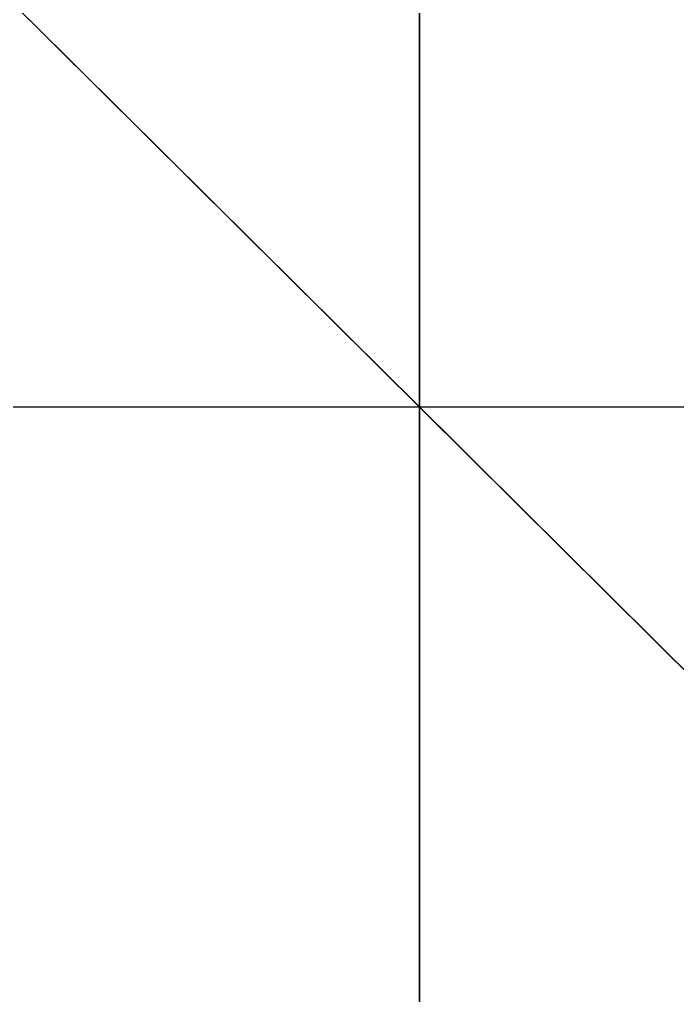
# Model space of a CAD drawing. Header units: millimetres. Extents: x 19458 to 19801, y 4351 to 4752.
# Drawn here: x 19614.30669 to 19614.33851, y 4550.81638 to 4550.86356 of the extents above; entities that cross this region are included whole.
import ezdxf

# ---------------------------------------------------------------- set-up
doc = ezdxf.new("R2010")
doc.units = ezdxf.units.MM
for name, color, linetype in [('cotas', 1, 'Continuous'), ('cotas @ 0.02', 1, 'Continuous'), ('cotas @ 0.05', 1, 'Continuous'), ('cotas @ 0.1', 1, 'Continuous'), ('cotas @ 0.33', 1, 'Continuous'), ('cotas @ 0.5', 1, 'Continuous'), ('cotas @ 1.2', 1, 'Continuous'), ('cotas @ 1.25', 1, 'Continuous'), ('cotas @ 1.92', 1, 'Continuous'), ('cotas @ 10.8', 1, 'Continuous'), ('cotas @ 100', 1, 'Continuous'), ('cotas @ 12', 1, 'Continuous'), ('cotas @ 15.36', 1, 'Continuous'), ('cotas @ 2', 1, 'Continuous'), ('cotas @ 24', 1, 'Continuous'), ('cotas @ 3.6', 1, 'Continuous'), ('cotas @ 3.84', 1, 'Continuous'), ('cotas @ 30', 1, 'Continuous'), ('cotas @ 36', 1, 'Continuous'), ('cotas @ 4.8', 1, 'Continuous'), ('cotas @ 40', 1, 'Continuous'), ('cotas @ 48', 1, 'Continuous'), ('cotas @ 5', 1, 'Continuous'), ('cotas @ 500', 1, 'Continuous'), ('cotas @ 6', 1, 'Continuous'), ('cotas @ 7.2', 1, 'Continuous'), ('cotas @ 8', 1, 'Continuous'), ('cotas @ 9.6', 1, 'Continuous')]:
    doc.layers.add(name, color=color, linetype=linetype)
doc.styles.add('century gothic', font='GOTHIC.TTF')
doc.dimstyles.new('ANOTATIVE 100 SMCONSTRUCCIONES', dxfattribs={"dimscale": 0, "dimtxt": 0.18, "dimasz": 0.15, "dimexe": 0.18, "dimexo": 0.09, "dimgap": 0.1, "dimtad": 1, "dimzin": 0, "dimdsep": 46, "dimtxsty": 'century gothic', "dimblk1": 'FLECHA1', "dimblk2": 'FLECHA1', "dimsah": 1, "dimcen": 0.18, "dimdle": 0.075, "dimclrd": 1, "dimclre": 1, "dimclrt": 2, "dimaunit": 1, "dimadec": 0, "dimazin": 0, "dimtfac": 0.75, "dimtix": 1, "dimtmove": 2, "dimatfit": 3, "dimfxl": 0.09, "dimtvp": 1.5, "dimtfill": 1, "dimtolj": 1, "dimtzin": 0, "dimarcsym": 0})

# ---------------------------------------------------------------- blocks, each defined once
blk = doc.blocks.new('FLECHA1')
at = {"color": 4}
blk.add_line((-0.24617642, -0.24808085), (0.24808085, 0.25), dxfattribs=at)
at = {"color": 1}
blk.add_line((-1, 0), (0.49616169, 0), dxfattribs=at)
blk = doc.blocks.new('*D1728')
at = {"layer": 'cotas', "color": 1, "lineweight": -2, "transparency": 16777216}
for p, q in [((19615.938608, 4550.844824), (19614.236038, 4550.844824)), ((19614.326038, 4548.504824), (19614.326038, 4550.769824)), ((19615.48886, 4548.429824), (19614.236038, 4548.429824))]:
    blk.add_line(p, q, dxfattribs=at)
at = {"layer": 'Defpoints', "color": 0, "transparency": 16777216}
for p in [(19614.326038, 4550.844824), (19615.983608, 4550.844824), (19615.53386, 4548.429824)]:
    blk.add_point(p, dxfattribs=at)
at = {"layer": 'cotas', "color": 1, "lineweight": -2, "transparency": 16777216, "xscale": 0.075, "yscale": 0.075, "zscale": 0.075}
for p, rotation in [((19614.326038, 4550.844824), 90), ((19614.326038, 4548.429824), 270)]:
    blk.add_blockref('FLECHA1', p, dxfattribs=dict(at, rotation=rotation))
at = {"layer": 'cotas', "color": 2, "transparency": 16777216, "insert": (19614.22905, 4549.637324), "char_height": 0.09, "attachment_point": 5, "rotation": 90, "style": 'century gothic', "bg_fill": 3, "box_fill_scale": 1.1, "bg_fill_color": 256, "bg_fill_true_color": 13158600, "bg_fill_transparency": 0}
blk.add_mtext('\\A1;2.42', dxfattribs=at)
blk = doc.blocks.new('*D1729')
at = {"layer": 'cotas', "color": 1, "lineweight": -2, "transparency": 16777216}
for p, q in [((19614.326038, 4625.844824), (19614.326038, 4700.844824)), ((19570.983608, 4550.844824), (19524.326038, 4550.844824)), ((19614.326038, 4548.429824), (19614.326038, 4550.844824)), ((19570.53386, 4548.429824), (19524.326038, 4548.429824)), ((19614.326038, 4473.429824), (19614.326038, 4398.429824))]:
    blk.add_line(p, q, dxfattribs=at)
at = {"layer": 'Defpoints', "color": 0, "transparency": 16777216}
for p in [(19614.326038, 4550.844824), (19615.983608, 4550.844824), (19615.53386, 4548.429824)]:
    blk.add_point(p, dxfattribs=at)
at = {"layer": 'cotas', "color": 1, "lineweight": -2, "transparency": 16777216, "xscale": 75, "yscale": 75, "zscale": 75}
for p, rotation in [((19614.326038, 4550.844824), 270), ((19614.326038, 4548.429824), 90)]:
    blk.add_blockref('FLECHA1', p, dxfattribs=dict(at, rotation=rotation))
at = {"layer": 'cotas', "color": 2, "transparency": 16777216, "insert": (19517.337595, 4549.637324), "char_height": 90, "attachment_point": 5, "rotation": 90, "style": 'century gothic', "bg_fill": 3, "box_fill_scale": 1.1, "bg_fill_color": 256, "bg_fill_true_color": 13158600, "bg_fill_transparency": 0}
blk.add_mtext('\\A1;2.42', dxfattribs=at)
blk = doc.blocks.new('*D1730')
at = {"layer": 'cotas', "color": 1, "lineweight": -2, "transparency": 16777216}
for p, q in [((19615.979108, 4550.844824), (19614.317038, 4550.844824)), ((19614.326038, 4548.437324), (19614.326038, 4550.837324)), ((19615.52936, 4548.429824), (19614.317038, 4548.429824))]:
    blk.add_line(p, q, dxfattribs=at)
at = {"layer": 'Defpoints', "color": 0, "transparency": 16777216}
for p in [(19614.326038, 4550.844824), (19615.983608, 4550.844824), (19615.53386, 4548.429824)]:
    blk.add_point(p, dxfattribs=at)
at = {"layer": 'cotas', "color": 1, "lineweight": -2, "transparency": 16777216, "xscale": 0.0075, "yscale": 0.0075, "zscale": 0.0075}
for p, rotation in [((19614.326038, 4550.844824), 90), ((19614.326038, 4548.429824), 270)]:
    blk.add_blockref('FLECHA1', p, dxfattribs=dict(at, rotation=rotation))
at = {"layer": 'cotas', "color": 2, "transparency": 16777216, "insert": (19614.316339, 4549.637324), "char_height": 0.009, "attachment_point": 5, "rotation": 90, "style": 'century gothic', "bg_fill": 3, "box_fill_scale": 1.1, "bg_fill_color": 256, "bg_fill_true_color": 13158600, "bg_fill_transparency": 0}
blk.add_mtext('\\A1;2.42', dxfattribs=at)
blk = doc.blocks.new('*D1731')
at = {"layer": 'cotas', "color": 1, "lineweight": -2, "transparency": 16777216}
for p, q in [((19615.803608, 4550.844824), (19613.966038, 4550.844824)), ((19614.326038, 4548.729824), (19614.326038, 4550.544824)), ((19615.35386, 4548.429824), (19613.966038, 4548.429824))]:
    blk.add_line(p, q, dxfattribs=at)
at = {"layer": 'Defpoints', "color": 0, "transparency": 16777216}
for p in [(19614.326038, 4550.844824), (19615.983608, 4550.844824), (19615.53386, 4548.429824)]:
    blk.add_point(p, dxfattribs=at)
at = {"layer": 'cotas', "color": 1, "lineweight": -2, "transparency": 16777216, "xscale": 0.3, "yscale": 0.3, "zscale": 0.3}
for p, rotation in [((19614.326038, 4550.844824), 90), ((19614.326038, 4548.429824), 270)]:
    blk.add_blockref('FLECHA1', p, dxfattribs=dict(at, rotation=rotation))
at = {"layer": 'cotas', "color": 2, "transparency": 16777216, "insert": (19613.938085, 4549.637324), "char_height": 0.36, "attachment_point": 5, "rotation": 90, "style": 'century gothic', "bg_fill": 3, "box_fill_scale": 1.1, "bg_fill_color": 256, "bg_fill_true_color": 13158600, "bg_fill_transparency": 0}
blk.add_mtext('\\A1;2.42', dxfattribs=at)
blk = doc.blocks.new('*D1732')
at = {"layer": 'cotas', "color": 1, "lineweight": -2, "transparency": 16777216}
for p, q in [((19614.326038, 4558.044824), (19614.326038, 4565.244824)), ((19611.663608, 4550.844824), (19605.686038, 4550.844824)), ((19614.326038, 4548.429824), (19614.326038, 4550.844824)), ((19611.21386, 4548.429824), (19605.686038, 4548.429824)), ((19614.326038, 4541.229824), (19614.326038, 4534.029824))]:
    blk.add_line(p, q, dxfattribs=at)
at = {"layer": 'Defpoints', "color": 0, "transparency": 16777216}
for p in [(19614.326038, 4550.844824), (19615.983608, 4550.844824), (19615.53386, 4548.429824)]:
    blk.add_point(p, dxfattribs=at)
at = {"layer": 'cotas', "color": 1, "lineweight": -2, "transparency": 16777216, "xscale": 7.200000000000012, "yscale": 7.200000000000012, "zscale": 7.200000000000012}
for p, rotation in [((19614.326038, 4550.844824), 270), ((19614.326038, 4548.429824), 90)]:
    blk.add_blockref('FLECHA1', p, dxfattribs=dict(at, rotation=rotation))
at = {"layer": 'cotas', "color": 2, "transparency": 16777216, "insert": (19605.015148, 4549.637324), "char_height": 8.64, "attachment_point": 5, "rotation": 90, "style": 'century gothic', "bg_fill": 3, "box_fill_scale": 1.1, "bg_fill_color": 256, "bg_fill_true_color": 13158600, "bg_fill_transparency": 0}
blk.add_mtext('\\A1;2.42', dxfattribs=at)
blk = doc.blocks.new('*D1733')
at = {"layer": 'cotas', "color": 1, "lineweight": -2, "transparency": 16777216}
for p, q in [((19614.326038, 4552.464817), (19614.326038, 4554.08481)), ((19615.011612, 4550.844824), (19612.382047, 4550.844824)), ((19614.326038, 4548.429824), (19614.326038, 4550.844824)), ((19614.561864, 4548.429824), (19612.382047, 4548.429824)), ((19614.326038, 4546.809831), (19614.326038, 4545.189838))]:
    blk.add_line(p, q, dxfattribs=at)
at = {"layer": 'Defpoints', "color": 0, "transparency": 16777216}
for p in [(19614.326038, 4550.844824), (19615.983608, 4550.844824), (19615.53386, 4548.429824)]:
    blk.add_point(p, dxfattribs=at)
at = {"layer": 'cotas', "color": 1, "lineweight": -2, "transparency": 16777216, "xscale": 1.619992872031363, "yscale": 1.619992872031363, "zscale": 1.619992872031363}
for p, rotation in [((19614.326038, 4550.844824), 270), ((19614.326038, 4548.429824), 90)]:
    blk.add_blockref('FLECHA1', p, dxfattribs=dict(at, rotation=rotation))
at = {"layer": 'cotas', "color": 2, "transparency": 16777216, "insert": (19612.231097, 4549.637324), "char_height": 1.9439914, "attachment_point": 5, "rotation": 90, "style": 'century gothic', "bg_fill": 3, "box_fill_scale": 1.1, "bg_fill_color": 256, "bg_fill_true_color": 13158600, "bg_fill_transparency": 0}
blk.add_mtext('\\A1;2.42', dxfattribs=at)
blk = doc.blocks.new('*D1734')
at = {"layer": 'cotas', "color": 1, "lineweight": -2, "transparency": 16777216}
for p, q in [((19614.326038, 4552.284819), (19614.326038, 4553.724815)), ((19615.119611, 4550.844824), (19612.598044, 4550.844824)), ((19614.326038, 4548.429824), (19614.326038, 4550.844824)), ((19614.669862, 4548.429824), (19612.598044, 4548.429824)), ((19614.326038, 4546.989828), (19614.326038, 4545.549833))]:
    blk.add_line(p, q, dxfattribs=at)
at = {"layer": 'Defpoints', "color": 0, "transparency": 16777216}
for p in [(19614.326038, 4550.844824), (19615.983608, 4550.844824), (19615.53386, 4548.429824)]:
    blk.add_point(p, dxfattribs=at)
at = {"layer": 'cotas', "color": 1, "lineweight": -2, "transparency": 16777216, "xscale": 1.439995392014745, "yscale": 1.439995392014745, "zscale": 1.439995392014745}
for p, rotation in [((19614.326038, 4550.844824), 270), ((19614.326038, 4548.429824), 90)]:
    blk.add_blockref('FLECHA1', p, dxfattribs=dict(at, rotation=rotation))
at = {"layer": 'cotas', "color": 2, "transparency": 16777216, "insert": (19612.463866, 4549.637324), "char_height": 1.7279945, "attachment_point": 5, "rotation": 90, "style": 'century gothic', "bg_fill": 3, "box_fill_scale": 1.1, "bg_fill_color": 256, "bg_fill_true_color": 13158600, "bg_fill_transparency": 0}
blk.add_mtext('\\A1;2.42', dxfattribs=at)
blk = doc.blocks.new('*D1735')
at = {"layer": 'cotas', "color": 1, "lineweight": -2, "transparency": 16777216}
for p, q in [((19615.981808, 4550.844824), (19614.322438, 4550.844824)), ((19614.326038, 4548.432824), (19614.326038, 4550.841824)), ((19615.53206, 4548.429824), (19614.322438, 4548.429824))]:
    blk.add_line(p, q, dxfattribs=at)
at = {"layer": 'Defpoints', "color": 0, "transparency": 16777216}
for p in [(19614.326038, 4550.844824), (19615.983608, 4550.844824), (19615.53386, 4548.429824)]:
    blk.add_point(p, dxfattribs=at)
at = {"layer": 'cotas', "color": 1, "lineweight": -2, "transparency": 16777216, "xscale": 0.003, "yscale": 0.003, "zscale": 0.003}
for p, rotation in [((19614.326038, 4550.844824), 90), ((19614.326038, 4548.429824), 270)]:
    blk.add_blockref('FLECHA1', p, dxfattribs=dict(at, rotation=rotation))
at = {"layer": 'cotas', "color": 2, "transparency": 16777216, "insert": (19614.322159, 4549.637324), "char_height": 0.0036, "attachment_point": 5, "rotation": 90, "style": 'century gothic', "bg_fill": 3, "box_fill_scale": 1.1, "bg_fill_color": 256, "bg_fill_true_color": 13158600, "bg_fill_transparency": 0}
blk.add_mtext('\\A1;2.42', dxfattribs=at)
blk = doc.blocks.new('*D1736')
at = {"layer": 'cotas', "color": 1, "lineweight": -2, "transparency": 16777216}
for p, q in [((19614.326038, 4556.244824), (19614.326038, 4561.644824)), ((19612.743608, 4550.844824), (19607.846038, 4550.844824)), ((19614.326038, 4548.429824), (19614.326038, 4550.844824)), ((19612.29386, 4548.429824), (19607.846038, 4548.429824)), ((19614.326038, 4543.029824), (19614.326038, 4537.629824))]:
    blk.add_line(p, q, dxfattribs=at)
at = {"layer": 'Defpoints', "color": 0, "transparency": 16777216}
for p in [(19614.326038, 4550.844824), (19615.983608, 4550.844824), (19615.53386, 4548.429824)]:
    blk.add_point(p, dxfattribs=at)
at = {"layer": 'cotas', "color": 1, "lineweight": -2, "transparency": 16777216, "xscale": 5.399999999999999, "yscale": 5.399999999999999, "zscale": 5.399999999999999}
for p, rotation in [((19614.326038, 4550.844824), 270), ((19614.326038, 4548.429824), 90)]:
    blk.add_blockref('FLECHA1', p, dxfattribs=dict(at, rotation=rotation))
at = {"layer": 'cotas', "color": 2, "transparency": 16777216, "insert": (19607.34287, 4549.637324), "char_height": 6.48, "attachment_point": 5, "rotation": 90, "style": 'century gothic', "bg_fill": 3, "box_fill_scale": 1.1, "bg_fill_color": 256, "bg_fill_true_color": 13158600, "bg_fill_transparency": 0}
blk.add_mtext('\\A1;2.42', dxfattribs=at)
blk = doc.blocks.new('*D1737')
at = {"layer": 'cotas', "color": 1, "lineweight": -2, "transparency": 16777216}
for p, q in [((19615.974608, 4550.844824), (19614.308038, 4550.844824)), ((19614.326038, 4548.444824), (19614.326038, 4550.829824)), ((19615.52486, 4548.429824), (19614.308038, 4548.429824))]:
    blk.add_line(p, q, dxfattribs=at)
at = {"layer": 'Defpoints', "color": 0, "transparency": 16777216}
for p in [(19614.326038, 4550.844824), (19615.983608, 4550.844824), (19615.53386, 4548.429824)]:
    blk.add_point(p, dxfattribs=at)
at = {"layer": 'cotas', "color": 1, "lineweight": -2, "transparency": 16777216, "xscale": 0.015, "yscale": 0.015, "zscale": 0.015}
for p, rotation in [((19614.326038, 4550.844824), 90), ((19614.326038, 4548.429824), 270)]:
    blk.add_blockref('FLECHA1', p, dxfattribs=dict(at, rotation=rotation))
at = {"layer": 'cotas', "color": 2, "transparency": 16777216, "insert": (19614.306641, 4549.637324), "char_height": 0.018, "attachment_point": 5, "rotation": 90, "style": 'century gothic', "bg_fill": 3, "box_fill_scale": 1.1, "bg_fill_color": 256, "bg_fill_true_color": 13158600, "bg_fill_transparency": 0}
blk.add_mtext('\\A1;2.42', dxfattribs=at)
blk = doc.blocks.new('*D1738')
at = {"layer": 'cotas', "color": 1, "lineweight": -2, "transparency": 16777216}
for p, q in [((19614.326038, 4554.444824), (19614.326038, 4558.044824)), ((19613.823608, 4550.844824), (19610.006038, 4550.844824)), ((19614.326038, 4548.429824), (19614.326038, 4550.844824)), ((19613.37386, 4548.429824), (19610.006038, 4548.429824)), ((19614.326038, 4544.829824), (19614.326038, 4541.229824))]:
    blk.add_line(p, q, dxfattribs=at)
at = {"layer": 'Defpoints', "color": 0, "transparency": 16777216}
for p in [(19614.326038, 4550.844824), (19615.983608, 4550.844824), (19615.53386, 4548.429824)]:
    blk.add_point(p, dxfattribs=at)
at = {"layer": 'cotas', "color": 1, "lineweight": -2, "transparency": 16777216, "xscale": 3.599999999999997, "yscale": 3.599999999999997, "zscale": 3.599999999999997}
for p, rotation in [((19614.326038, 4550.844824), 270), ((19614.326038, 4548.429824), 90)]:
    blk.add_blockref('FLECHA1', p, dxfattribs=dict(at, rotation=rotation))
at = {"layer": 'cotas', "color": 2, "transparency": 16777216, "insert": (19609.670593, 4549.637324), "char_height": 4.32, "attachment_point": 5, "rotation": 90, "style": 'century gothic', "bg_fill": 3, "box_fill_scale": 1.1, "bg_fill_color": 256, "bg_fill_true_color": 13158600, "bg_fill_transparency": 0}
blk.add_mtext('\\A1;2.42', dxfattribs=at)
blk = doc.blocks.new('*D1739')
at = {"layer": 'cotas', "color": 1, "lineweight": -2, "transparency": 16777216}
for p, q in [((19614.326038, 4555.344824), (19614.326038, 4559.844824)), ((19613.283608, 4550.844824), (19608.926038, 4550.844824)), ((19614.326038, 4548.429824), (19614.326038, 4550.844824)), ((19612.83386, 4548.429824), (19608.926038, 4548.429824)), ((19614.326038, 4543.929824), (19614.326038, 4539.429824))]:
    blk.add_line(p, q, dxfattribs=at)
at = {"layer": 'Defpoints', "color": 0, "transparency": 16777216}
for p in [(19614.326038, 4550.844824), (19615.983608, 4550.844824), (19615.53386, 4548.429824)]:
    blk.add_point(p, dxfattribs=at)
at = {"layer": 'cotas', "color": 1, "lineweight": -2, "transparency": 16777216, "xscale": 4.5, "yscale": 4.5, "zscale": 4.5}
for p, rotation in [((19614.326038, 4550.844824), 270), ((19614.326038, 4548.429824), 90)]:
    blk.add_blockref('FLECHA1', p, dxfattribs=dict(at, rotation=rotation))
at = {"layer": 'cotas', "color": 2, "transparency": 16777216, "insert": (19608.506732, 4549.637324), "char_height": 5.4, "attachment_point": 5, "rotation": 90, "style": 'century gothic', "bg_fill": 3, "box_fill_scale": 1.1, "bg_fill_color": 256, "bg_fill_true_color": 13158600, "bg_fill_transparency": 0}
blk.add_mtext('\\A1;2.42', dxfattribs=at)
blk = doc.blocks.new('*D1740')
at = {"layer": 'cotas', "color": 1, "lineweight": -2, "transparency": 16777216}
for p, q in [((19614.326038, 4551.924824), (19614.326038, 4553.004824)), ((19615.335608, 4550.844824), (19613.030038, 4550.844824)), ((19614.326038, 4548.429824), (19614.326038, 4550.844824)), ((19614.88586, 4548.429824), (19613.030038, 4548.429824)), ((19614.326038, 4547.349824), (19614.326038, 4546.269824))]:
    blk.add_line(p, q, dxfattribs=at)
at = {"layer": 'Defpoints', "color": 0, "transparency": 16777216}
for p in [(19614.326038, 4550.844824), (19615.983608, 4550.844824), (19615.53386, 4548.429824)]:
    blk.add_point(p, dxfattribs=at)
at = {"layer": 'cotas', "color": 1, "lineweight": -2, "transparency": 16777216, "xscale": 1.08, "yscale": 1.08, "zscale": 1.08}
for p, rotation in [((19614.326038, 4550.844824), 270), ((19614.326038, 4548.429824), 90)]:
    blk.add_blockref('FLECHA1', p, dxfattribs=dict(at, rotation=rotation))
at = {"layer": 'cotas', "color": 2, "transparency": 16777216, "insert": (19612.929405, 4549.637324), "char_height": 1.296, "attachment_point": 5, "rotation": 90, "style": 'century gothic', "bg_fill": 3, "box_fill_scale": 1.1, "bg_fill_color": 256, "bg_fill_true_color": 13158600, "bg_fill_transparency": 0}
blk.add_mtext('\\A1;2.42', dxfattribs=at)
blk = doc.blocks.new('*D1741')
at = {"layer": 'cotas', "color": 1, "lineweight": -2, "transparency": 16777216}
for p, q in [((19614.326038, 4553.14883), (19614.326038, 4555.452836)), ((19614.601205, 4550.844824), (19611.561231, 4550.844824)), ((19614.326038, 4548.429824), (19614.326038, 4550.844824)), ((19614.151456, 4548.429824), (19611.561231, 4548.429824)), ((19614.326038, 4546.125818), (19614.326038, 4543.821812))]:
    blk.add_line(p, q, dxfattribs=at)
at = {"layer": 'Defpoints', "color": 0, "transparency": 16777216}
for p in [(19614.326038, 4550.844824), (19615.983608, 4550.844824), (19615.53386, 4548.429824)]:
    blk.add_point(p, dxfattribs=at)
at = {"layer": 'cotas', "color": 1, "lineweight": -2, "transparency": 16777216, "xscale": 2.3040058982551, "yscale": 2.3040058982551, "zscale": 2.3040058982551}
for p, rotation in [((19614.326038, 4550.844824), 270), ((19614.326038, 4548.429824), 90)]:
    blk.add_blockref('FLECHA1', p, dxfattribs=dict(at, rotation=rotation))
at = {"layer": 'cotas', "color": 2, "transparency": 16777216, "insert": (19611.346546, 4549.637324), "char_height": 2.7648071, "attachment_point": 5, "rotation": 90, "style": 'century gothic', "bg_fill": 3, "box_fill_scale": 1.1, "bg_fill_color": 256, "bg_fill_true_color": 13158600, "bg_fill_transparency": 0}
blk.add_mtext('\\A1;2.42', dxfattribs=at)
blk = doc.blocks.new('*D1742')
at = {"layer": 'cotas', "color": 1, "lineweight": -2, "transparency": 16777216}
for p, q in [((19614.326038, 4552.644824), (19614.326038, 4554.444824)), ((19614.903608, 4550.844824), (19612.166038, 4550.844824)), ((19614.326038, 4548.429824), (19614.326038, 4550.844824)), ((19614.45386, 4548.429824), (19612.166038, 4548.429824)), ((19614.326038, 4546.629824), (19614.326038, 4544.829824))]:
    blk.add_line(p, q, dxfattribs=at)
at = {"layer": 'Defpoints', "color": 0, "transparency": 16777216}
for p in [(19614.326038, 4550.844824), (19615.983608, 4550.844824), (19615.53386, 4548.429824)]:
    blk.add_point(p, dxfattribs=at)
at = {"layer": 'cotas', "color": 1, "lineweight": -2, "transparency": 16777216, "xscale": 1.8, "yscale": 1.8, "zscale": 1.8}
for p, rotation in [((19614.326038, 4550.844824), 270), ((19614.326038, 4548.429824), 90)]:
    blk.add_blockref('FLECHA1', p, dxfattribs=dict(at, rotation=rotation))
at = {"layer": 'cotas', "color": 2, "transparency": 16777216, "insert": (19611.998316, 4549.637324), "char_height": 2.16, "attachment_point": 5, "rotation": 90, "style": 'century gothic', "bg_fill": 3, "box_fill_scale": 1.1, "bg_fill_color": 256, "bg_fill_true_color": 13158600, "bg_fill_transparency": 0}
blk.add_mtext('\\A1;2.42', dxfattribs=at)
blk = doc.blocks.new('*D1743')
at = {"layer": 'cotas', "color": 1, "lineweight": -2, "transparency": 16777216}
for p, q in [((19615.871108, 4550.844824), (19614.101038, 4550.844824)), ((19614.326038, 4548.617324), (19614.326038, 4550.657324)), ((19615.42136, 4548.429824), (19614.101038, 4548.429824))]:
    blk.add_line(p, q, dxfattribs=at)
at = {"layer": 'Defpoints', "color": 0, "transparency": 16777216}
for p in [(19614.326038, 4550.844824), (19615.983608, 4550.844824), (19615.53386, 4548.429824)]:
    blk.add_point(p, dxfattribs=at)
at = {"layer": 'cotas', "color": 1, "lineweight": -2, "transparency": 16777216, "xscale": 0.1875, "yscale": 0.1875, "zscale": 0.1875}
for p, rotation in [((19614.326038, 4550.844824), 90), ((19614.326038, 4548.429824), 270)]:
    blk.add_blockref('FLECHA1', p, dxfattribs=dict(at, rotation=rotation))
at = {"layer": 'cotas', "color": 2, "transparency": 16777216, "insert": (19614.083567, 4549.637324), "char_height": 0.225, "attachment_point": 5, "rotation": 90, "style": 'century gothic', "bg_fill": 3, "box_fill_scale": 1.1, "bg_fill_color": 256, "bg_fill_true_color": 13158600, "bg_fill_transparency": 0}
blk.add_mtext('\\A1;2.42', dxfattribs=at)
blk = doc.blocks.new('*D1744')
at = {"layer": 'cotas', "color": 1, "lineweight": -2, "transparency": 16777216}
for p, q in [((19615.659608, 4550.844824), (19613.678038, 4550.844824)), ((19614.326038, 4548.969824), (19614.326038, 4550.304824)), ((19615.20986, 4548.429824), (19613.678038, 4548.429824))]:
    blk.add_line(p, q, dxfattribs=at)
at = {"layer": 'Defpoints', "color": 0, "transparency": 16777216}
for p in [(19614.326038, 4550.844824), (19615.983608, 4550.844824), (19615.53386, 4548.429824)]:
    blk.add_point(p, dxfattribs=at)
at = {"layer": 'cotas', "color": 1, "lineweight": -2, "transparency": 16777216, "xscale": 0.5399999999999999, "yscale": 0.5399999999999999, "zscale": 0.5399999999999999}
for p, rotation in [((19614.326038, 4550.844824), 90), ((19614.326038, 4548.429824), 270)]:
    blk.add_blockref('FLECHA1', p, dxfattribs=dict(at, rotation=rotation))
at = {"layer": 'cotas', "color": 2, "transparency": 16777216, "insert": (19613.627721, 4549.637324), "char_height": 0.648, "attachment_point": 5, "rotation": 90, "style": 'century gothic', "bg_fill": 3, "box_fill_scale": 1.1, "bg_fill_color": 256, "bg_fill_true_color": 13158600, "bg_fill_transparency": 0}
blk.add_mtext('\\A1;2.42', dxfattribs=at)
blk = doc.blocks.new('*D1745')
at = {"layer": 'cotas', "color": 1, "lineweight": -2, "transparency": 16777216}
for p, q in [((19614.326038, 4551.594824), (19614.326038, 4552.344824)), ((19615.533608, 4550.844824), (19613.426038, 4550.844824)), ((19614.326038, 4548.429824), (19614.326038, 4550.844824)), ((19615.08386, 4548.429824), (19613.426038, 4548.429824)), ((19614.326038, 4547.679824), (19614.326038, 4546.929824))]:
    blk.add_line(p, q, dxfattribs=at)
at = {"layer": 'Defpoints', "color": 0, "transparency": 16777216}
for p in [(19614.326038, 4550.844824), (19615.983608, 4550.844824), (19615.53386, 4548.429824)]:
    blk.add_point(p, dxfattribs=at)
at = {"layer": 'cotas', "color": 1, "lineweight": -2, "transparency": 16777216, "xscale": 0.75, "yscale": 0.75, "zscale": 0.75}
for p, rotation in [((19614.326038, 4550.844824), 270), ((19614.326038, 4548.429824), 90)]:
    blk.add_blockref('FLECHA1', p, dxfattribs=dict(at, rotation=rotation))
at = {"layer": 'cotas', "color": 2, "transparency": 16777216, "insert": (19613.356154, 4549.637324), "char_height": 0.9, "attachment_point": 5, "rotation": 90, "style": 'century gothic', "bg_fill": 3, "box_fill_scale": 1.1, "bg_fill_color": 256, "bg_fill_true_color": 13158600, "bg_fill_transparency": 0}
blk.add_mtext('\\A1;2.42', dxfattribs=at)
blk = doc.blocks.new('*D1746')
at = {"layer": 'cotas', "color": 1, "lineweight": -2, "transparency": 16777216}
for p, q in [((19615.875608, 4550.844824), (19614.110038, 4550.844824)), ((19614.326038, 4548.609824), (19614.326038, 4550.664824)), ((19615.42586, 4548.429824), (19614.110038, 4548.429824))]:
    blk.add_line(p, q, dxfattribs=at)
at = {"layer": 'Defpoints', "color": 0, "transparency": 16777216}
for p in [(19614.326038, 4550.844824), (19615.983608, 4550.844824), (19615.53386, 4548.429824)]:
    blk.add_point(p, dxfattribs=at)
at = {"layer": 'cotas', "color": 1, "lineweight": -2, "transparency": 16777216, "xscale": 0.18, "yscale": 0.18, "zscale": 0.18}
for p, rotation in [((19614.326038, 4550.844824), 90), ((19614.326038, 4548.429824), 270)]:
    blk.add_blockref('FLECHA1', p, dxfattribs=dict(at, rotation=rotation))
at = {"layer": 'cotas', "color": 2, "transparency": 16777216, "insert": (19614.093266, 4549.637324), "char_height": 0.216, "attachment_point": 5, "rotation": 90, "style": 'century gothic', "bg_fill": 3, "box_fill_scale": 1.1, "bg_fill_color": 256, "bg_fill_true_color": 13158600, "bg_fill_transparency": 0}
blk.add_mtext('\\A1;2.42', dxfattribs=at)
blk = doc.blocks.new('*D1747')
at = {"layer": 'cotas', "color": 1, "lineweight": -2, "transparency": 16777216}
for p, q in [((19614.326038, 4552.044824), (19614.326038, 4553.244824)), ((19615.263608, 4550.844824), (19612.886038, 4550.844824)), ((19614.326038, 4548.429824), (19614.326038, 4550.844824)), ((19614.81386, 4548.429824), (19612.886038, 4548.429824)), ((19614.326038, 4547.229824), (19614.326038, 4546.029824))]:
    blk.add_line(p, q, dxfattribs=at)
at = {"layer": 'Defpoints', "color": 0, "transparency": 16777216}
for p in [(19614.326038, 4550.844824), (19615.983608, 4550.844824), (19615.53386, 4548.429824)]:
    blk.add_point(p, dxfattribs=at)
at = {"layer": 'cotas', "color": 1, "lineweight": -2, "transparency": 16777216, "xscale": 1.2, "yscale": 1.2, "zscale": 1.2}
for p, rotation in [((19614.326038, 4550.844824), 270), ((19614.326038, 4548.429824), 90)]:
    blk.add_blockref('FLECHA1', p, dxfattribs=dict(at, rotation=rotation))
at = {"layer": 'cotas', "color": 2, "transparency": 16777216, "insert": (19612.774223, 4549.637324), "char_height": 1.44, "attachment_point": 5, "rotation": 90, "style": 'century gothic', "bg_fill": 3, "box_fill_scale": 1.1, "bg_fill_color": 256, "bg_fill_true_color": 13158600, "bg_fill_transparency": 0}
blk.add_mtext('\\A1;2.42', dxfattribs=at)
blk = doc.blocks.new('*D1748')
at = {"layer": 'cotas', "color": 1, "lineweight": -2, "transparency": 16777216}
for p, q in [((19614.326038, 4551.420823), (19614.326038, 4551.996822)), ((19615.638009, 4550.844824), (19613.634839, 4550.844824)), ((19614.326038, 4548.429824), (19614.326038, 4550.844824)), ((19615.18826, 4548.429824), (19613.634839, 4548.429824)), ((19614.326038, 4547.853825), (19614.326038, 4547.277825))]:
    blk.add_line(p, q, dxfattribs=at)
at = {"layer": 'Defpoints', "color": 0, "transparency": 16777216}
for p in [(19614.326038, 4550.844824), (19615.983608, 4550.844824), (19615.53386, 4548.429824)]:
    blk.add_point(p, dxfattribs=at)
at = {"layer": 'cotas', "color": 1, "lineweight": -2, "transparency": 16777216, "xscale": 0.5759992627209437, "yscale": 0.5759992627209437, "zscale": 0.5759992627209437}
for p, rotation in [((19614.326038, 4550.844824), 270), ((19614.326038, 4548.429824), 90)]:
    blk.add_blockref('FLECHA1', p, dxfattribs=dict(at, rotation=rotation))
at = {"layer": 'cotas', "color": 2, "transparency": 16777216, "insert": (19613.581168, 4549.637324), "char_height": 0.6911991, "attachment_point": 5, "rotation": 90, "style": 'century gothic', "bg_fill": 3, "box_fill_scale": 1.1, "bg_fill_color": 256, "bg_fill_true_color": 13158600, "bg_fill_transparency": 0}
blk.add_mtext('\\A1;2.42', dxfattribs=at)
blk = doc.blocks.new('*D1749')
at = {"layer": 'cotas', "color": 1, "lineweight": -2, "transparency": 16777216}
for p, q in [((19615.810808, 4550.844824), (19613.980438, 4550.844824)), ((19614.326038, 4548.717824), (19614.326038, 4550.556824)), ((19615.36106, 4548.429824), (19613.980438, 4548.429824))]:
    blk.add_line(p, q, dxfattribs=at)
at = {"layer": 'Defpoints', "color": 0, "transparency": 16777216}
for p in [(19614.326038, 4550.844824), (19615.983608, 4550.844824), (19615.53386, 4548.429824)]:
    blk.add_point(p, dxfattribs=at)
at = {"layer": 'cotas', "color": 1, "lineweight": -2, "transparency": 16777216, "xscale": 0.288, "yscale": 0.288, "zscale": 0.288}
for p, rotation in [((19614.326038, 4550.844824), 90), ((19614.326038, 4548.429824), 270)]:
    blk.add_blockref('FLECHA1', p, dxfattribs=dict(at, rotation=rotation))
at = {"layer": 'cotas', "color": 2, "transparency": 16777216, "insert": (19613.953603, 4549.637324), "char_height": 0.3456, "attachment_point": 5, "rotation": 90, "style": 'century gothic', "bg_fill": 3, "box_fill_scale": 1.1, "bg_fill_color": 256, "bg_fill_true_color": 13158600, "bg_fill_transparency": 0}
blk.add_mtext('\\A1;2.42', dxfattribs=at)
blk = doc.blocks.new('*D1750')
at = {"layer": 'cotas', "color": 1, "lineweight": -2, "transparency": 16777216}
for p, q in [((19614.326038, 4556.844824), (19614.326038, 4562.844824)), ((19612.383608, 4550.844824), (19607.126038, 4550.844824)), ((19614.326038, 4548.429824), (19614.326038, 4550.844824)), ((19611.93386, 4548.429824), (19607.126038, 4548.429824)), ((19614.326038, 4542.429824), (19614.326038, 4536.429824))]:
    blk.add_line(p, q, dxfattribs=at)
at = {"layer": 'Defpoints', "color": 0, "transparency": 16777216}
for p in [(19614.326038, 4550.844824), (19615.983608, 4550.844824), (19615.53386, 4548.429824)]:
    blk.add_point(p, dxfattribs=at)
at = {"layer": 'cotas', "color": 1, "lineweight": -2, "transparency": 16777216, "xscale": 6, "yscale": 6, "zscale": 6}
for p, rotation in [((19614.326038, 4550.844824), 270), ((19614.326038, 4548.429824), 90)]:
    blk.add_blockref('FLECHA1', p, dxfattribs=dict(at, rotation=rotation))
at = {"layer": 'cotas', "color": 2, "transparency": 16777216, "insert": (19606.566963, 4549.637324), "char_height": 7.2, "attachment_point": 5, "rotation": 90, "style": 'century gothic', "bg_fill": 3, "box_fill_scale": 1.1, "bg_fill_color": 256, "bg_fill_true_color": 13158600, "bg_fill_transparency": 0}
blk.add_mtext('\\A1;2.42', dxfattribs=at)
blk = doc.blocks.new('*D1751')
at = {"layer": 'cotas', "color": 1, "lineweight": -2, "transparency": 16777216}
for p, q in [((19614.326038, 4551.744824), (19614.326038, 4552.644824)), ((19615.443608, 4550.844824), (19613.246038, 4550.844824)), ((19614.326038, 4548.429824), (19614.326038, 4550.844824)), ((19614.99386, 4548.429824), (19613.246038, 4548.429824)), ((19614.326038, 4547.529824), (19614.326038, 4546.629824))]:
    blk.add_line(p, q, dxfattribs=at)
at = {"layer": 'Defpoints', "color": 0, "transparency": 16777216}
for p in [(19614.326038, 4550.844824), (19615.983608, 4550.844824), (19615.53386, 4548.429824)]:
    blk.add_point(p, dxfattribs=at)
at = {"layer": 'cotas', "color": 1, "lineweight": -2, "transparency": 16777216, "xscale": 0.8999999999999999, "yscale": 0.8999999999999999, "zscale": 0.8999999999999999}
for p, rotation in [((19614.326038, 4550.844824), 270), ((19614.326038, 4548.429824), 90)]:
    blk.add_blockref('FLECHA1', p, dxfattribs=dict(at, rotation=rotation))
at = {"layer": 'cotas', "color": 2, "transparency": 16777216, "insert": (19613.162177, 4549.637324), "char_height": 1.08, "attachment_point": 5, "rotation": 90, "style": 'century gothic', "bg_fill": 3, "box_fill_scale": 1.1, "bg_fill_color": 256, "bg_fill_true_color": 13158600, "bg_fill_transparency": 0}
blk.add_mtext('\\A1;2.42', dxfattribs=at)
blk = doc.blocks.new('*D1752')
at = {"layer": 'cotas', "color": 1, "lineweight": -2, "transparency": 16777216}
for p, q in [((19614.326038, 4565.844824), (19614.326038, 4580.844824)), ((19606.983608, 4550.844824), (19596.326038, 4550.844824)), ((19614.326038, 4548.429824), (19614.326038, 4550.844824)), ((19606.53386, 4548.429824), (19596.326038, 4548.429824)), ((19614.326038, 4533.429824), (19614.326038, 4518.429824))]:
    blk.add_line(p, q, dxfattribs=at)
at = {"layer": 'Defpoints', "color": 0, "transparency": 16777216}
for p in [(19614.326038, 4550.844824), (19615.983608, 4550.844824), (19615.53386, 4548.429824)]:
    blk.add_point(p, dxfattribs=at)
at = {"layer": 'cotas', "color": 1, "lineweight": -2, "transparency": 16777216, "xscale": 15, "yscale": 15, "zscale": 15}
for p, rotation in [((19614.326038, 4550.844824), 270), ((19614.326038, 4548.429824), 90)]:
    blk.add_blockref('FLECHA1', p, dxfattribs=dict(at, rotation=rotation))
at = {"layer": 'cotas', "color": 2, "transparency": 16777216, "insert": (19594.92835, 4549.637324), "char_height": 18, "attachment_point": 5, "rotation": 90, "style": 'century gothic', "bg_fill": 3, "box_fill_scale": 1.1, "bg_fill_color": 256, "bg_fill_true_color": 13158600, "bg_fill_transparency": 0}
blk.add_mtext('\\A1;2.42', dxfattribs=at)
blk = doc.blocks.new('*D1753')
at = {"layer": 'cotas', "color": 1, "lineweight": -2, "transparency": 16777216}
for p, q in [((19614.326038, 4551.564824), (19614.326038, 4552.284824)), ((19615.551608, 4550.844824), (19613.462038, 4550.844824)), ((19614.326038, 4548.429824), (19614.326038, 4550.844824)), ((19615.10186, 4548.429824), (19613.462038, 4548.429824)), ((19614.326038, 4547.709824), (19614.326038, 4546.989824))]:
    blk.add_line(p, q, dxfattribs=at)
at = {"layer": 'Defpoints', "color": 0, "transparency": 16777216}
for p in [(19614.326038, 4550.844824), (19615.983608, 4550.844824), (19615.53386, 4548.429824)]:
    blk.add_point(p, dxfattribs=at)
at = {"layer": 'cotas', "color": 1, "lineweight": -2, "transparency": 16777216, "xscale": 0.7200000000000001, "yscale": 0.7200000000000001, "zscale": 0.7200000000000001}
for p, rotation in [((19614.326038, 4550.844824), 270), ((19614.326038, 4548.429824), 90)]:
    blk.add_blockref('FLECHA1', p, dxfattribs=dict(at, rotation=rotation))
at = {"layer": 'cotas', "color": 2, "transparency": 16777216, "insert": (19613.394949, 4549.637324), "char_height": 0.864, "attachment_point": 5, "rotation": 90, "style": 'century gothic', "bg_fill": 3, "box_fill_scale": 1.1, "bg_fill_color": 256, "bg_fill_true_color": 13158600, "bg_fill_transparency": 0}
blk.add_mtext('\\A1;2.42', dxfattribs=at)
blk = doc.blocks.new('*D1754')
at = {"layer": 'cotas', "color": 1, "lineweight": -2, "transparency": 16777216}
for p, q in [((19615.953908, 4550.844824), (19614.266638, 4550.844824)), ((19614.326038, 4548.479324), (19614.326038, 4550.795324)), ((19615.50416, 4548.429824), (19614.266638, 4548.429824))]:
    blk.add_line(p, q, dxfattribs=at)
at = {"layer": 'Defpoints', "color": 0, "transparency": 16777216}
for p in [(19614.326038, 4550.844824), (19615.983608, 4550.844824), (19615.53386, 4548.429824)]:
    blk.add_point(p, dxfattribs=at)
at = {"layer": 'cotas', "color": 1, "lineweight": -2, "transparency": 16777216, "xscale": 0.0495, "yscale": 0.0495, "zscale": 0.0495}
for p, rotation in [((19614.326038, 4550.844824), 90), ((19614.326038, 4548.429824), 270)]:
    blk.add_blockref('FLECHA1', p, dxfattribs=dict(at, rotation=rotation))
at = {"layer": 'cotas', "color": 2, "transparency": 16777216, "insert": (19614.262026, 4549.637324), "char_height": 0.0594, "attachment_point": 5, "rotation": 90, "style": 'century gothic', "bg_fill": 3, "box_fill_scale": 1.1, "bg_fill_color": 256, "bg_fill_true_color": 13158600, "bg_fill_transparency": 0}
blk.add_mtext('\\A1;2.42', dxfattribs=at)
blk = doc.blocks.new('*U1906')
at = {"layer": 'cotas @ 0.5'}
dim = blk.add_linear_dim(base=(19614.3260382735, 4550.8448237801), p1=(19615.5338597089, 4548.4298237801), p2=(19615.9836080801, 4550.8448237801), angle=90, dimstyle='ANOTATIVE 100 SMCONSTRUCCIONES', override={"dimscale": 0.5, "dimtix": 1, "dimtofl": 1, "dimtmove": 1, "dimatfit": 1}, dxfattribs=at)
dim.commit()
dim.dimension.update_dxf_attribs({"geometry": '*D1728', "text_midpoint": (19614.2290498303, 4549.6373237801)})
at = {"layer": 'cotas @ 500'}
dim = blk.add_linear_dim(base=(19614.3260382735, 4550.8448237801), p1=(19615.5338597089, 4548.4298237801), p2=(19615.9836080801, 4550.8448237801), angle=90, dimstyle='ANOTATIVE 100 SMCONSTRUCCIONES', override={"dimscale": 500, "dimtix": 1, "dimtofl": 1, "dimtmove": 1, "dimatfit": 1}, dxfattribs=at)
dim.commit()
dim.dimension.update_dxf_attribs({"geometry": '*D1729', "text_midpoint": (19517.3375950376, 4549.6373237801)})
at = {"layer": 'cotas @ 0.05'}
dim = blk.add_linear_dim(base=(19614.3260382735, 4550.8448237801), p1=(19615.5338597089, 4548.4298237801), p2=(19615.9836080801, 4550.8448237801), angle=90, dimstyle='ANOTATIVE 100 SMCONSTRUCCIONES', override={"dimscale": 0.05, "dimtix": 1, "dimtofl": 1, "dimtmove": 1, "dimatfit": 1}, dxfattribs=at)
dim.commit()
dim.dimension.update_dxf_attribs({"geometry": '*D1730', "text_midpoint": (19614.3163394292, 4549.6373237801)})
at = {"layer": 'cotas @ 2'}
dim = blk.add_linear_dim(base=(19614.3260382735, 4550.8448237801), p1=(19615.5338597089, 4548.4298237801), p2=(19615.9836080801, 4550.8448237801), angle=90, dimstyle='ANOTATIVE 100 SMCONSTRUCCIONES', override={"dimscale": 2, "dimtix": 1, "dimtofl": 1, "dimtmove": 1, "dimatfit": 1}, dxfattribs=at)
dim.commit()
dim.dimension.update_dxf_attribs({"geometry": '*D1731', "text_midpoint": (19613.9380845006, 4549.6373237801)})
at = {"layer": 'cotas @ 48'}
dim = blk.add_linear_dim(base=(19614.3260382735, 4550.8448237801), p1=(19615.5338597089, 4548.4298237801), p2=(19615.9836080801, 4550.8448237801), angle=90, dimstyle='ANOTATIVE 100 SMCONSTRUCCIONES', override={"dimscale": 48, "dimtix": 1, "dimtofl": 1, "dimtmove": 1, "dimatfit": 1}, dxfattribs=at)
dim.commit()
dim.dimension.update_dxf_attribs({"geometry": '*D1732', "text_midpoint": (19605.0151477229, 4549.6373237801)})
at = {"layer": 'cotas @ 10.8'}
dim = blk.add_linear_dim(base=(19614.3260382735, 4550.8448237801), p1=(19615.5338597089, 4548.4298237801), p2=(19615.9836080801, 4550.8448237801), angle=90, dimstyle='ANOTATIVE 100 SMCONSTRUCCIONES', override={"dimscale": 10.799952, "dimtix": 1, "dimtofl": 1, "dimtmove": 1, "dimatfit": 1}, dxfattribs=at)
dim.commit()
dim.dimension.update_dxf_attribs({"geometry": '*D1733', "text_midpoint": (19612.2310971174, 4549.6373237801)})
at = {"layer": 'cotas @ 9.6'}
dim = blk.add_linear_dim(base=(19614.3260382735, 4550.8448237801), p1=(19615.5338597089, 4548.4298237801), p2=(19615.9836080801, 4550.8448237801), angle=90, dimstyle='ANOTATIVE 100 SMCONSTRUCCIONES', override={"dimscale": 9.599969, "dimtix": 1, "dimtofl": 1, "dimtmove": 1, "dimatfit": 1}, dxfattribs=at)
dim.commit()
dim.dimension.update_dxf_attribs({"geometry": '*D1734', "text_midpoint": (19612.4638661224, 4549.6373237801)})
at = {"layer": 'cotas @ 0.02'}
dim = blk.add_linear_dim(base=(19614.3260382735, 4550.8448237801), p1=(19615.5338597089, 4548.4298237801), p2=(19615.9836080801, 4550.8448237801), angle=90, dimstyle='ANOTATIVE 100 SMCONSTRUCCIONES', override={"dimscale": 0.02, "dimtix": 1, "dimtofl": 1, "dimtmove": 1, "dimatfit": 1}, dxfattribs=at)
dim.commit()
dim.dimension.update_dxf_attribs({"geometry": '*D1735', "text_midpoint": (19614.3221587358, 4549.6373237801)})
at = {"layer": 'cotas @ 36'}
dim = blk.add_linear_dim(base=(19614.3260382735, 4550.8448237801), p1=(19615.5338597089, 4548.4298237801), p2=(19615.9836080801, 4550.8448237801), angle=90, dimstyle='ANOTATIVE 100 SMCONSTRUCCIONES', override={"dimscale": 36, "dimtix": 1, "dimtofl": 1, "dimtmove": 1, "dimatfit": 1}, dxfattribs=at)
dim.commit()
dim.dimension.update_dxf_attribs({"geometry": '*D1736', "text_midpoint": (19607.3428703605, 4549.6373237801)})
at = {"layer": 'cotas @ 0.1'}
dim = blk.add_linear_dim(base=(19614.3260382735, 4550.8448237801), p1=(19615.5338597089, 4548.4298237801), p2=(19615.9836080801, 4550.8448237801), angle=90, dimstyle='ANOTATIVE 100 SMCONSTRUCCIONES', override={"dimscale": 0.1, "dimtix": 1, "dimtofl": 1, "dimtmove": 1, "dimatfit": 1}, dxfattribs=at)
dim.commit()
dim.dimension.update_dxf_attribs({"geometry": '*D1737', "text_midpoint": (19614.3066405849, 4549.6373237801)})
at = {"layer": 'cotas @ 24'}
dim = blk.add_linear_dim(base=(19614.3260382735, 4550.8448237801), p1=(19615.5338597089, 4548.4298237801), p2=(19615.9836080801, 4550.8448237801), angle=90, dimstyle='ANOTATIVE 100 SMCONSTRUCCIONES', override={"dimscale": 24, "dimtix": 1, "dimtofl": 1, "dimtmove": 1, "dimatfit": 1}, dxfattribs=at)
dim.commit()
dim.dimension.update_dxf_attribs({"geometry": '*D1738', "text_midpoint": (19609.6705929982, 4549.6373237801)})
at = {"layer": 'cotas @ 30'}
dim = blk.add_linear_dim(base=(19614.3260382735, 4550.8448237801), p1=(19615.5338597089, 4548.4298237801), p2=(19615.9836080801, 4550.8448237801), angle=90, dimstyle='ANOTATIVE 100 SMCONSTRUCCIONES', override={"dimscale": 30, "dimtix": 1, "dimtofl": 1, "dimtmove": 1, "dimatfit": 1}, dxfattribs=at)
dim.commit()
dim.dimension.update_dxf_attribs({"geometry": '*D1739', "text_midpoint": (19608.5067316794, 4549.6373237801)})
at = {"layer": 'cotas @ 7.2'}
dim = blk.add_linear_dim(base=(19614.3260382735, 4550.8448237801), p1=(19615.5338597089, 4548.4298237801), p2=(19615.9836080801, 4550.8448237801), angle=90, dimstyle='ANOTATIVE 100 SMCONSTRUCCIONES', override={"dimscale": 7.2, "dimtix": 1, "dimtofl": 1, "dimtmove": 1, "dimatfit": 1}, dxfattribs=at)
dim.commit()
dim.dimension.update_dxf_attribs({"geometry": '*D1740', "text_midpoint": (19612.9294046909, 4549.6373237801)})
at = {"layer": 'cotas @ 15.36'}
dim = blk.add_linear_dim(base=(19614.3260382735, 4550.8448237801), p1=(19615.5338597089, 4548.4298237801), p2=(19615.9836080801, 4550.8448237801), angle=90, dimstyle='ANOTATIVE 100 SMCONSTRUCCIONES', override={"dimscale": 15.360039, "dimtix": 1, "dimtofl": 1, "dimtmove": 1, "dimatfit": 1}, dxfattribs=at)
dim.commit()
dim.dimension.update_dxf_attribs({"geometry": '*D1741', "text_midpoint": (19611.3465456698, 4549.6373237801)})
at = {"layer": 'cotas @ 12'}
dim = blk.add_linear_dim(base=(19614.3260382735, 4550.8448237801), p1=(19615.5338597089, 4548.4298237801), p2=(19615.9836080801, 4550.8448237801), angle=90, dimstyle='ANOTATIVE 100 SMCONSTRUCCIONES', override={"dimscale": 12, "dimtix": 1, "dimtofl": 1, "dimtmove": 1, "dimatfit": 1}, dxfattribs=at)
dim.commit()
dim.dimension.update_dxf_attribs({"geometry": '*D1742', "text_midpoint": (19611.9983156359, 4549.6373237801)})
at = {"layer": 'cotas @ 1.25'}
dim = blk.add_linear_dim(base=(19614.3260382735, 4550.8448237801), p1=(19615.5338597089, 4548.4298237801), p2=(19615.9836080801, 4550.8448237801), angle=90, dimstyle='ANOTATIVE 100 SMCONSTRUCCIONES', override={"dimscale": 1.25, "dimtix": 1, "dimtofl": 1, "dimtmove": 1, "dimatfit": 1}, dxfattribs=at)
dim.commit()
dim.dimension.update_dxf_attribs({"geometry": '*D1743', "text_midpoint": (19614.0835671654, 4549.6373237801)})
at = {"layer": 'cotas @ 3.6'}
dim = blk.add_linear_dim(base=(19614.3260382735, 4550.8448237801), p1=(19615.5338597089, 4548.4298237801), p2=(19615.9836080801, 4550.8448237801), angle=90, dimstyle='ANOTATIVE 100 SMCONSTRUCCIONES', override={"dimscale": 3.6, "dimtix": 1, "dimtofl": 1, "dimtmove": 1, "dimatfit": 1}, dxfattribs=at)
dim.commit()
dim.dimension.update_dxf_attribs({"geometry": '*D1744', "text_midpoint": (19613.6277214822, 4549.6373237801)})
at = {"layer": 'cotas @ 5'}
dim = blk.add_linear_dim(base=(19614.3260382735, 4550.8448237801), p1=(19615.5338597089, 4548.4298237801), p2=(19615.9836080801, 4550.8448237801), angle=90, dimstyle='ANOTATIVE 100 SMCONSTRUCCIONES', override={"dimscale": 5, "dimtix": 1, "dimtofl": 1, "dimtmove": 1, "dimatfit": 1}, dxfattribs=at)
dim.commit()
dim.dimension.update_dxf_attribs({"geometry": '*D1745', "text_midpoint": (19613.3561538412, 4549.6373237801)})
at = {"layer": 'cotas @ 1.2'}
dim = blk.add_linear_dim(base=(19614.3260382735, 4550.8448237801), p1=(19615.5338597089, 4548.4298237801), p2=(19615.9836080801, 4550.8448237801), angle=90, dimstyle='ANOTATIVE 100 SMCONSTRUCCIONES', override={"dimscale": 1.2, "dimtix": 1, "dimtofl": 1, "dimtmove": 1, "dimatfit": 1}, dxfattribs=at)
dim.commit()
dim.dimension.update_dxf_attribs({"geometry": '*D1746', "text_midpoint": (19614.0932660098, 4549.6373237801)})
at = {"layer": 'cotas @ 8'}
dim = blk.add_linear_dim(base=(19614.3260382735, 4550.8448237801), p1=(19615.5338597089, 4548.4298237801), p2=(19615.9836080801, 4550.8448237801), angle=90, dimstyle='ANOTATIVE 100 SMCONSTRUCCIONES', override={"dimscale": 8, "dimtix": 1, "dimtofl": 1, "dimtmove": 1, "dimatfit": 1}, dxfattribs=at)
dim.commit()
dim.dimension.update_dxf_attribs({"geometry": '*D1747', "text_midpoint": (19612.7742231818, 4549.6373237801)})
at = {"layer": 'cotas @ 3.84'}
dim = blk.add_linear_dim(base=(19614.3260382735, 4550.8448237801), p1=(19615.5338597089, 4548.4298237801), p2=(19615.9836080801, 4550.8448237801), angle=90, dimstyle='ANOTATIVE 100 SMCONSTRUCCIONES', override={"dimscale": 3.839995, "dimtix": 1, "dimtofl": 1, "dimtmove": 1, "dimatfit": 1}, dxfattribs=at)
dim.commit()
dim.dimension.update_dxf_attribs({"geometry": '*D1748', "text_midpoint": (19613.5811679829, 4549.6373237801)})
at = {"layer": 'cotas @ 1.92'}
dim = blk.add_linear_dim(base=(19614.3260382735, 4550.8448237801), p1=(19615.5338597089, 4548.4298237801), p2=(19615.9836080801, 4550.8448237801), angle=90, dimstyle='ANOTATIVE 100 SMCONSTRUCCIONES', override={"dimscale": 1.92, "dimtix": 1, "dimtofl": 1, "dimtmove": 1, "dimatfit": 1}, dxfattribs=at)
dim.commit()
dim.dimension.update_dxf_attribs({"geometry": '*D1749', "text_midpoint": (19613.9536026515, 4549.6373237801)})
at = {"layer": 'cotas @ 40'}
dim = blk.add_linear_dim(base=(19614.3260382735, 4550.8448237801), p1=(19615.5338597089, 4548.4298237801), p2=(19615.9836080801, 4550.8448237801), angle=90, dimstyle='ANOTATIVE 100 SMCONSTRUCCIONES', override={"dimscale": 40, "dimtix": 1, "dimtofl": 1, "dimtmove": 1, "dimatfit": 1}, dxfattribs=at)
dim.commit()
dim.dimension.update_dxf_attribs({"geometry": '*D1750', "text_midpoint": (19606.5669628146, 4549.6373237801)})
at = {"layer": 'cotas @ 6'}
dim = blk.add_linear_dim(base=(19614.3260382735, 4550.8448237801), p1=(19615.5338597089, 4548.4298237801), p2=(19615.9836080801, 4550.8448237801), angle=90, dimstyle='ANOTATIVE 100 SMCONSTRUCCIONES', override={"dimscale": 6, "dimtix": 1, "dimtofl": 1, "dimtmove": 1, "dimatfit": 1}, dxfattribs=at)
dim.commit()
dim.dimension.update_dxf_attribs({"geometry": '*D1751', "text_midpoint": (19613.1621769547, 4549.6373237801)})
at = {"layer": 'cotas @ 100'}
dim = blk.add_linear_dim(base=(19614.3260382735, 4550.8448237801), p1=(19615.5338597089, 4548.4298237801), p2=(19615.9836080801, 4550.8448237801), angle=90, dimstyle='ANOTATIVE 100 SMCONSTRUCCIONES', override={"dimscale": 100, "dimtix": 1, "dimtofl": 1, "dimtmove": 1, "dimatfit": 1}, dxfattribs=at)
dim.commit()
dim.dimension.update_dxf_attribs({"geometry": '*D1752', "text_midpoint": (19594.9283496263, 4549.6373237801)})
at = {"layer": 'cotas @ 4.8'}
dim = blk.add_linear_dim(base=(19614.3260382735, 4550.8448237801), p1=(19615.5338597089, 4548.4298237801), p2=(19615.9836080801, 4550.8448237801), angle=90, dimstyle='ANOTATIVE 100 SMCONSTRUCCIONES', override={"dimscale": 4.8, "dimtix": 1, "dimtofl": 1, "dimtmove": 1, "dimatfit": 1}, dxfattribs=at)
dim.commit()
dim.dimension.update_dxf_attribs({"geometry": '*D1753', "text_midpoint": (19613.3949492185, 4549.6373237801)})
at = {"layer": 'cotas @ 0.33'}
dim = blk.add_linear_dim(base=(19614.3260382735, 4550.8448237801), p1=(19615.5338597089, 4548.4298237801), p2=(19615.9836080801, 4550.8448237801), angle=90, dimstyle='ANOTATIVE 100 SMCONSTRUCCIONES', override={"dimscale": 0.33, "dimtix": 1, "dimtofl": 1, "dimtmove": 1, "dimatfit": 1}, dxfattribs=at)
dim.commit()
dim.dimension.update_dxf_attribs({"geometry": '*D1754', "text_midpoint": (19614.262025901, 4549.6373237801)})

msp = doc.modelspace()

# ---------------------------------------------------------------- block references
at = {"layer": 'cotas'}
msp.add_blockref('*U1906', (0, 0), dxfattribs=at)

doc.saveas('drawing.dxf')
